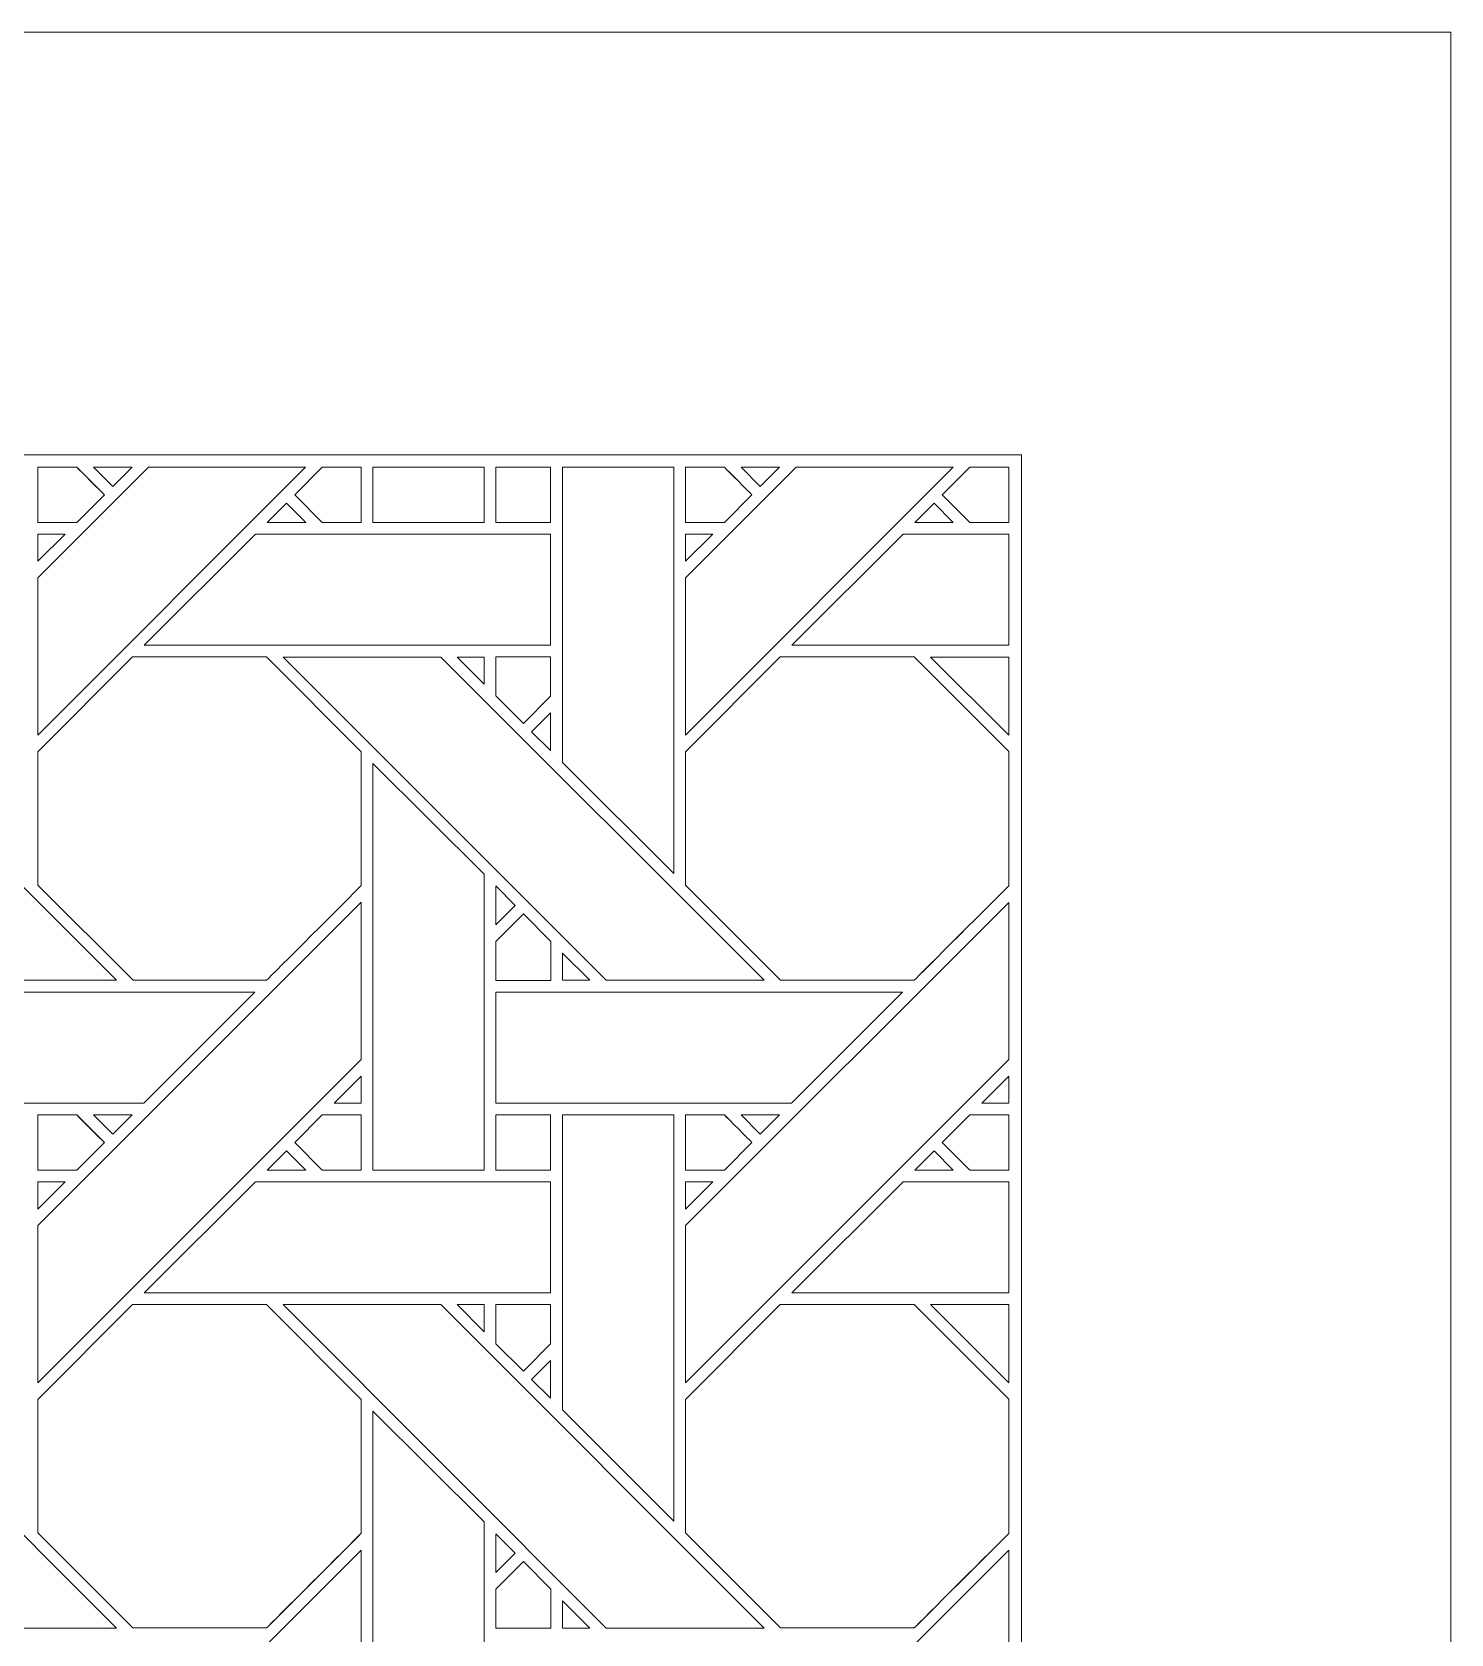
# Model space of a CAD drawing. Header units: inches. Extents: x 4.4 to 20.4, y 5.1 to 13.1.
# Drawn here: x 18.304 to 20.383, y 10.748 to 13.095 of the extents above; entities that cross this region are included whole.
import ezdxf

# ---------------------------------------------------------------- set-up
doc = ezdxf.new("R2010")
doc.units = ezdxf.units.IN
doc.header["$MEASUREMENT"] = 0
doc.layers.add('Design', color=7, linetype='Continuous', lineweight=0)

msp = doc.modelspace()

# ---------------------------------------------------------------- linework, layer by layer
at = {"layer": 'Design'}
for points, knots in [([(4.3829, 13.0948), (4.3829, 13.0948), (4.3829, 5.0948), (4.3829, 5.0948), (4.3829, 5.0948), (20.3829, 5.0948), (20.3829, 5.0948), (20.3829, 5.0948), (20.3829, 13.0948), (20.3829, 13.0948), (20.3829, 13.0948), (4.3829, 13.0948), (4.3829, 13.0948)], [0, 0, 0, 0, 1, 1, 1, 2, 2, 2, 3, 3, 3, 4, 4, 4, 4]), ([(5.0119, 5.7183), (5.0119, 5.7183), (19.7539, 5.7183), (19.7539, 5.7183), (19.7539, 5.7183), (19.7539, 12.4753), (19.7539, 12.4753), (19.7539, 12.4753), (5.0119, 12.4753), (5.0119, 12.4753), (5.0119, 12.4753), (5.0119, 5.7183), (5.0119, 5.7183)], [0, 0, 0, 0, 1, 1, 1, 2, 2, 2, 3, 3, 3, 4, 4, 4, 4]), ([(18.4102, 12.4169), (18.4102, 12.4169), (18.3698, 12.3765), (18.3698, 12.3765), (18.3698, 12.3765), (18.3128, 12.3765), (18.3128, 12.3765), (18.3128, 12.3765), (18.3128, 12.4572), (18.3128, 12.4572), (18.3128, 12.4572), (18.3699, 12.4572), (18.3699, 12.4572), (18.3751, 12.452), (18.4058, 12.4213), (18.4102, 12.4169)], [0, 0, 0, 0, 1, 1, 1, 2, 2, 2, 3, 3, 3, 4, 4, 4, 5, 5, 5, 5]), ([(18.3128, 12.2951), (18.3128, 12.2951), (18.4749, 12.4572), (18.4749, 12.4572), (18.4749, 12.4572), (18.705, 12.4572), (18.705, 12.4572), (18.705, 12.4572), (18.3128, 12.065), (18.3128, 12.065), (18.3128, 12.065), (18.3128, 12.2951), (18.3128, 12.2951)], [0, 0, 0, 0, 1, 1, 1, 2, 2, 2, 3, 3, 3, 4, 4, 4, 4]), ([(18.3128, 12.4572), (18.3128, 12.4572), (18.3699, 12.4572), (18.3699, 12.4572), (18.3753, 12.4518), (18.406, 12.421), (18.4102, 12.4169), (18.4102, 12.4169), (18.3698, 12.3765), (18.3698, 12.3765), (18.3698, 12.3765), (18.3128, 12.3765), (18.3128, 12.3765), (18.3128, 12.3765), (18.3128, 12.4572), (18.3128, 12.4572)], [0, 0, 0, 0, 1, 1, 1, 2, 2, 2, 3, 3, 3, 4, 4, 4, 5, 5, 5, 5]), ([(18.4507, 12.4572), (18.4507, 12.4572), (18.4224, 12.429), (18.4224, 12.429), (18.4224, 12.429), (18.3942, 12.4572), (18.3942, 12.4572), (18.3942, 12.4572), (18.4507, 12.4572), (18.4507, 12.4572)], [0, 0, 0, 0, 1, 1, 1, 2, 2, 2, 3, 3, 3, 3]), ([(18.7865, 12.4572), (18.7865, 12.4572), (18.7865, 12.3764), (18.7865, 12.3764), (18.7865, 12.3764), (18.7294, 12.3764), (18.7294, 12.3764), (18.7294, 12.3764), (18.689, 12.4168), (18.689, 12.4168), (18.689, 12.4168), (18.7294, 12.4572), (18.7294, 12.4572), (18.7294, 12.4572), (18.7865, 12.4572), (18.7865, 12.4572)], [0, 0, 0, 0, 1, 1, 1, 2, 2, 2, 3, 3, 3, 4, 4, 4, 5, 5, 5, 5]), ([(18.7865, 12.4572), (18.7865, 12.4572), (18.7865, 12.3764), (18.7865, 12.3764), (18.7865, 12.3764), (18.7294, 12.3764), (18.7294, 12.3764), (18.7294, 12.3764), (18.689, 12.4168), (18.689, 12.4168), (18.689, 12.4168), (18.7294, 12.4572), (18.7294, 12.4572), (18.7294, 12.4572), (18.7865, 12.4572), (18.7865, 12.4572)], [0, 0, 0, 0, 1, 1, 1, 2, 2, 2, 3, 3, 3, 4, 4, 4, 5, 5, 5, 5]), ([(18.8036, 12.4572), (18.8036, 12.4572), (18.9663, 12.4572), (18.9663, 12.4572), (18.9663, 12.4572), (18.9663, 12.3764), (18.9663, 12.3764), (18.9663, 12.3764), (18.8036, 12.3764), (18.8036, 12.3764), (18.8036, 12.3764), (18.8036, 12.4572), (18.8036, 12.4572)], [0, 0, 0, 0, 1, 1, 1, 2, 2, 2, 3, 3, 3, 4, 4, 4, 4]), ([(19.0639, 12.3764), (19.0639, 12.3764), (18.9837, 12.3764), (18.9837, 12.3764), (18.9837, 12.3764), (18.9837, 12.4572), (18.9837, 12.4572), (18.9837, 12.4572), (19.0639, 12.4572), (19.0639, 12.4572), (19.0639, 12.4572), (19.0639, 12.3764), (19.0639, 12.3764)], [0, 0, 0, 0, 1, 1, 1, 2, 2, 2, 3, 3, 3, 4, 4, 4, 4]), ([(18.9837, 12.4572), (18.9837, 12.4572), (19.0639, 12.4572), (19.0639, 12.4572), (19.0639, 12.4572), (19.0639, 12.3764), (19.0639, 12.3764), (19.0639, 12.3764), (18.9837, 12.3764), (18.9837, 12.3764), (18.9837, 12.3764), (18.9837, 12.4572), (18.9837, 12.4572)], [0, 0, 0, 0, 1, 1, 1, 2, 2, 2, 3, 3, 3, 4, 4, 4, 4]), ([(19.0814, 12.4572), (19.0814, 12.4572), (19.2443, 12.4572), (19.2443, 12.4572), (19.2443, 12.4572), (19.2443, 11.8621), (19.2443, 11.8621), (19.2443, 11.8621), (19.0814, 12.025), (19.0814, 12.025), (19.0814, 12.025), (19.0814, 12.4572), (19.0814, 12.4572)], [0, 0, 0, 0, 1, 1, 1, 2, 2, 2, 3, 3, 3, 4, 4, 4, 4]), ([(19.3589, 12.4169), (19.3589, 12.4169), (19.3185, 12.3765), (19.3185, 12.3765), (19.3185, 12.3765), (19.2615, 12.3765), (19.2615, 12.3765), (19.2615, 12.3765), (19.2615, 12.4572), (19.2615, 12.4572), (19.2615, 12.4572), (19.3186, 12.4572), (19.3186, 12.4572), (19.3239, 12.452), (19.3545, 12.4213), (19.3589, 12.4169)], [0, 0, 0, 0, 1, 1, 1, 2, 2, 2, 3, 3, 3, 4, 4, 4, 5, 5, 5, 5]), ([(19.2615, 12.2951), (19.2615, 12.2951), (19.4236, 12.4572), (19.4236, 12.4572), (19.4236, 12.4572), (19.6537, 12.4572), (19.6537, 12.4572), (19.6537, 12.4572), (19.2615, 12.065), (19.2615, 12.065), (19.2615, 12.065), (19.2615, 12.2951), (19.2615, 12.2951)], [0, 0, 0, 0, 1, 1, 1, 2, 2, 2, 3, 3, 3, 4, 4, 4, 4]), ([(19.2615, 12.4572), (19.2615, 12.4572), (19.3186, 12.4572), (19.3186, 12.4572), (19.3239, 12.4519), (19.3546, 12.4212), (19.3589, 12.4169), (19.3589, 12.4169), (19.3185, 12.3765), (19.3185, 12.3765), (19.3185, 12.3765), (19.2615, 12.3765), (19.2615, 12.3765), (19.2615, 12.3765), (19.2615, 12.4572), (19.2615, 12.4572)], [0, 0, 0, 0, 1, 1, 1, 2, 2, 2, 3, 3, 3, 4, 4, 4, 5, 5, 5, 5]), ([(19.3994, 12.4572), (19.3994, 12.4572), (19.3711, 12.429), (19.3711, 12.429), (19.3711, 12.429), (19.3429, 12.4572), (19.3429, 12.4572), (19.3429, 12.4572), (19.3994, 12.4572), (19.3994, 12.4572)], [0, 0, 0, 0, 1, 1, 1, 2, 2, 2, 3, 3, 3, 3]), ([(19.7351, 12.4572), (19.7351, 12.4572), (19.7351, 12.3764), (19.7351, 12.3764), (19.7351, 12.3764), (19.6781, 12.3764), (19.6781, 12.3764), (19.6781, 12.3764), (19.6377, 12.4168), (19.6377, 12.4168), (19.6377, 12.4168), (19.6781, 12.4572), (19.6781, 12.4572), (19.6781, 12.4572), (19.7351, 12.4572), (19.7351, 12.4572)], [0, 0, 0, 0, 1, 1, 1, 2, 2, 2, 3, 3, 3, 4, 4, 4, 5, 5, 5, 5]), ([(19.7351, 12.4572), (19.7351, 12.4572), (19.7351, 12.3764), (19.7351, 12.3764), (19.7351, 12.3764), (19.6781, 12.3764), (19.6781, 12.3764), (19.6781, 12.3764), (19.6377, 12.4168), (19.6377, 12.4168), (19.6377, 12.4168), (19.6781, 12.4572), (19.6781, 12.4572), (19.6781, 12.4572), (19.7351, 12.4572), (19.7351, 12.4572)], [0, 0, 0, 0, 1, 1, 1, 2, 2, 2, 3, 3, 3, 4, 4, 4, 5, 5, 5, 5]), ([(18.6486, 12.3764), (18.6486, 12.3764), (18.6768, 12.4047), (18.6768, 12.4047), (18.6768, 12.4047), (18.7051, 12.3764), (18.7051, 12.3764), (18.7051, 12.3764), (18.6486, 12.3764), (18.6486, 12.3764)], [0, 0, 0, 0, 1, 1, 1, 2, 2, 2, 3, 3, 3, 3]), ([(19.5973, 12.3764), (19.5973, 12.3764), (19.6256, 12.4047), (19.6256, 12.4047), (19.6256, 12.4047), (19.6538, 12.3764), (19.6538, 12.3764), (19.6538, 12.3764), (19.5973, 12.3764), (19.5973, 12.3764)], [0, 0, 0, 0, 1, 1, 1, 2, 2, 2, 3, 3, 3, 3]), ([(18.3128, 12.3593), (18.3128, 12.3593), (18.3526, 12.3593), (18.3526, 12.3593), (18.3526, 12.3593), (18.3128, 12.3195), (18.3128, 12.3195), (18.3128, 12.3195), (18.3128, 12.3593), (18.3128, 12.3593)], [0, 0, 0, 0, 1, 1, 1, 2, 2, 2, 3, 3, 3, 3]), ([(19.0639, 12.3593), (19.0639, 12.3593), (19.0639, 12.1965), (19.0639, 12.1965), (19.0639, 12.1965), (18.4686, 12.1965), (18.4686, 12.1965), (18.4686, 12.1965), (18.6314, 12.3593), (18.6314, 12.3593), (18.6314, 12.3593), (19.0639, 12.3593), (19.0639, 12.3593)], [0, 0, 0, 0, 1, 1, 1, 2, 2, 2, 3, 3, 3, 4, 4, 4, 4]), ([(19.2615, 12.3593), (19.2615, 12.3593), (19.3013, 12.3593), (19.3013, 12.3593), (19.3013, 12.3593), (19.2615, 12.3195), (19.2615, 12.3195), (19.2615, 12.3195), (19.2615, 12.3593), (19.2615, 12.3593)], [0, 0, 0, 0, 1, 1, 1, 2, 2, 2, 3, 3, 3, 3]), ([(19.7351, 12.1965), (19.7351, 12.1965), (19.4173, 12.1965), (19.4173, 12.1965), (19.4173, 12.1965), (19.5802, 12.3593), (19.5802, 12.3593), (19.5802, 12.3593), (19.7351, 12.3593), (19.7351, 12.3593), (19.7351, 12.3593), (19.7351, 12.1965), (19.7351, 12.1965)], [0, 0, 0, 0, 1, 1, 1, 2, 2, 2, 3, 3, 3, 4, 4, 4, 4]), ([(18.4278, 11.7057), (18.4278, 11.7057), (18.1968, 11.7057), (18.1968, 11.7057), (18.1968, 11.7057), (17.7232, 12.1793), (17.7232, 12.1793), (17.7232, 12.1793), (17.9541, 12.1793), (17.9541, 12.1793), (17.9541, 12.1793), (18.4278, 11.7057), (18.4278, 11.7057)], [0, 0, 0, 0, 1, 1, 1, 2, 2, 2, 3, 3, 3, 4, 4, 4, 4]), ([(18.6478, 11.7057), (18.6478, 11.7057), (18.4521, 11.7057), (18.4521, 11.7057), (18.4521, 11.7057), (18.3128, 11.845), (18.3128, 11.845), (18.3128, 11.845), (18.3128, 12.0406), (18.3128, 12.0406), (18.3128, 12.0406), (18.4515, 12.1794), (18.4515, 12.1794), (18.4515, 12.1794), (18.6477, 12.1794), (18.6477, 12.1794), (18.6477, 12.1794), (18.7865, 12.0406), (18.7865, 12.0406), (18.7865, 12.0406), (18.7865, 11.8444), (18.7865, 11.8444), (18.7687, 11.8265), (18.6567, 11.7147), (18.6478, 11.7057)], [0, 0, 0, 0, 1, 1, 1, 2, 2, 2, 3, 3, 3, 4, 4, 4, 5, 5, 5, 6, 6, 6, 7, 7, 7, 8, 8, 8, 8]), ([(18.6477, 12.1794), (18.6477, 12.1794), (18.7865, 12.0406), (18.7865, 12.0406), (18.7865, 12.0406), (18.7865, 11.8444), (18.7865, 11.8444), (18.7687, 11.8265), (18.6567, 11.7147), (18.6478, 11.7057), (18.6478, 11.7057), (18.4521, 11.7057), (18.4521, 11.7057), (18.4521, 11.7057), (18.3128, 11.845), (18.3128, 11.845), (18.3128, 11.845), (18.3128, 12.0406), (18.3128, 12.0406), (18.3128, 12.0406), (18.4515, 12.1794), (18.4515, 12.1794), (18.4515, 12.1794), (18.6477, 12.1794), (18.6477, 12.1794)], [0, 0, 0, 0, 1, 1, 1, 2, 2, 2, 3, 3, 3, 4, 4, 4, 5, 5, 5, 6, 6, 6, 7, 7, 7, 8, 8, 8, 8]), ([(19.1455, 11.7057), (19.1455, 11.7057), (18.6719, 12.1793), (18.6719, 12.1793), (18.6719, 12.1793), (18.9029, 12.1793), (18.9029, 12.1793), (18.9029, 12.1793), (19.3765, 11.7057), (19.3765, 11.7057), (19.3765, 11.7057), (19.1455, 11.7057), (19.1455, 11.7057)], [0, 0, 0, 0, 1, 1, 1, 2, 2, 2, 3, 3, 3, 4, 4, 4, 4]), ([(18.927, 12.1793), (18.927, 12.1793), (18.9664, 12.1793), (18.9664, 12.1793), (18.9664, 12.1793), (18.9664, 12.1395), (18.9664, 12.1395), (18.9664, 12.1395), (18.927, 12.1793), (18.927, 12.1793)], [0, 0, 0, 0, 1, 1, 1, 2, 2, 2, 3, 3, 3, 3]), ([(18.9837, 12.1222), (18.9837, 12.1222), (18.9837, 12.1794), (18.9837, 12.1794), (18.9837, 12.1794), (19.0639, 12.1794), (19.0639, 12.1794), (19.0639, 12.1794), (19.0639, 12.1218), (19.0639, 12.1218), (19.0639, 12.1218), (19.024, 12.0818), (19.024, 12.0818), (19.024, 12.0818), (18.9837, 12.1222), (18.9837, 12.1222)], [0, 0, 0, 0, 1, 1, 1, 2, 2, 2, 3, 3, 3, 4, 4, 4, 5, 5, 5, 5]), ([(19.0639, 12.1218), (19.0639, 12.1218), (19.024, 12.0818), (19.024, 12.0818), (19.024, 12.0818), (18.9837, 12.1222), (18.9837, 12.1222), (18.9837, 12.1222), (18.9837, 12.1794), (18.9837, 12.1794), (18.9837, 12.1794), (19.0639, 12.1794), (19.0639, 12.1794), (19.0639, 12.1794), (19.0639, 12.1218), (19.0639, 12.1218)], [0, 0, 0, 0, 1, 1, 1, 2, 2, 2, 3, 3, 3, 4, 4, 4, 5, 5, 5, 5]), ([(19.7351, 11.8443), (19.7172, 11.8262), (19.6055, 11.7147), (19.5965, 11.7057), (19.5965, 11.7057), (19.4008, 11.7057), (19.4008, 11.7057), (19.4008, 11.7057), (19.2615, 11.845), (19.2615, 11.845), (19.2615, 11.845), (19.2615, 12.0406), (19.2615, 12.0406), (19.2615, 12.0406), (19.4002, 12.1794), (19.4002, 12.1794), (19.4002, 12.1794), (19.5965, 12.1794), (19.5965, 12.1794), (19.5965, 12.1794), (19.7351, 12.0407), (19.7351, 12.0407), (19.7351, 12.0407), (19.7351, 11.8443), (19.7351, 11.8443)], [0, 0, 0, 0, 1, 1, 1, 2, 2, 2, 3, 3, 3, 4, 4, 4, 5, 5, 5, 6, 6, 6, 7, 7, 7, 8, 8, 8, 8]), ([(19.7351, 11.8443), (19.7173, 11.8263), (19.6055, 11.7148), (19.5965, 11.7057), (19.5965, 11.7057), (19.4008, 11.7057), (19.4008, 11.7057), (19.4008, 11.7057), (19.2615, 11.845), (19.2615, 11.845), (19.2615, 11.845), (19.2615, 12.0406), (19.2615, 12.0406), (19.2615, 12.0406), (19.4002, 12.1794), (19.4002, 12.1794), (19.4002, 12.1794), (19.5965, 12.1794), (19.5965, 12.1794), (19.5965, 12.1794), (19.7351, 12.0407), (19.7351, 12.0407), (19.7351, 12.0407), (19.7351, 11.8443), (19.7351, 11.8443)], [0, 0, 0, 0, 1, 1, 1, 2, 2, 2, 3, 3, 3, 4, 4, 4, 5, 5, 5, 6, 6, 6, 7, 7, 7, 8, 8, 8, 8]), ([(19.7351, 12.0648), (19.7351, 12.0648), (19.6206, 12.1793), (19.6206, 12.1793), (19.6206, 12.1793), (19.7351, 12.1793), (19.7351, 12.1793), (19.7351, 12.1793), (19.7351, 12.0648), (19.7351, 12.0648)], [0, 0, 0, 0, 1, 1, 1, 2, 2, 2, 3, 3, 3, 3]), ([(19.0361, 12.0697), (19.0361, 12.0697), (19.0639, 12.0975), (19.0639, 12.0975), (19.0639, 12.0975), (19.0639, 12.0423), (19.0639, 12.0423), (19.0639, 12.0423), (19.0361, 12.0697), (19.0361, 12.0697)], [0, 0, 0, 0, 1, 1, 1, 2, 2, 2, 3, 3, 3, 3]), ([(18.8036, 11.4277), (18.8036, 11.4277), (18.8036, 12.0235), (18.8036, 12.0235), (18.8036, 12.0235), (18.9663, 11.8614), (18.9663, 11.8614), (18.9663, 11.8614), (18.9663, 11.4277), (18.9663, 11.4277), (18.9663, 11.4277), (18.8036, 11.4277), (18.8036, 11.4277)], [0, 0, 0, 0, 1, 1, 1, 2, 2, 2, 3, 3, 3, 4, 4, 4, 4]), ([(18.9836, 11.7871), (18.9836, 11.7871), (18.9836, 11.8439), (18.9836, 11.8439), (18.9836, 11.8439), (19.0118, 11.8153), (19.0118, 11.8153), (19.0118, 11.8153), (18.9836, 11.7871), (18.9836, 11.7871)], [0, 0, 0, 0, 1, 1, 1, 2, 2, 2, 3, 3, 3, 3]), ([(18.7864, 11.5899), (18.7864, 11.5899), (18.3128, 11.1163), (18.3128, 11.1163), (18.3128, 11.1163), (18.3128, 11.3464), (18.3128, 11.3464), (18.3128, 11.3464), (18.7864, 11.82), (18.7864, 11.82), (18.7864, 11.82), (18.7864, 11.5899), (18.7864, 11.5899)], [0, 0, 0, 0, 1, 1, 1, 2, 2, 2, 3, 3, 3, 4, 4, 4, 4]), ([(18.9837, 11.7055), (18.9837, 11.7055), (18.9837, 11.7628), (18.9837, 11.7628), (18.9837, 11.7628), (19.024, 11.8031), (19.024, 11.8031), (19.024, 11.8031), (19.0643, 11.7628), (19.0643, 11.7628), (19.0643, 11.7628), (19.0643, 11.7055), (19.0643, 11.7055), (19.0643, 11.7055), (18.9837, 11.7055), (18.9837, 11.7055)], [0, 0, 0, 0, 1, 1, 1, 2, 2, 2, 3, 3, 3, 4, 4, 4, 5, 5, 5, 5]), ([(19.024, 11.8031), (19.024, 11.8031), (19.0643, 11.7628), (19.0643, 11.7628), (19.0643, 11.7628), (19.0643, 11.7055), (19.0643, 11.7055), (19.0643, 11.7055), (18.9837, 11.7055), (18.9837, 11.7055), (18.9837, 11.7055), (18.9837, 11.7628), (18.9837, 11.7628), (18.9837, 11.7628), (19.024, 11.8031), (19.024, 11.8031)], [0, 0, 0, 0, 1, 1, 1, 2, 2, 2, 3, 3, 3, 4, 4, 4, 5, 5, 5, 5]), ([(19.7351, 11.5899), (19.7351, 11.5899), (19.2615, 11.1163), (19.2615, 11.1163), (19.2615, 11.1163), (19.2615, 11.3464), (19.2615, 11.3464), (19.2615, 11.3464), (19.7351, 11.8199), (19.7351, 11.8199), (19.7351, 11.8199), (19.7351, 11.5899), (19.7351, 11.5899)], [0, 0, 0, 0, 1, 1, 1, 2, 2, 2, 3, 3, 3, 4, 4, 4, 4]), ([(19.0815, 11.7057), (19.0815, 11.7057), (19.0815, 11.7455), (19.0815, 11.7455), (19.0815, 11.7455), (19.1213, 11.7057), (19.1213, 11.7057), (19.1213, 11.7057), (19.0815, 11.7057), (19.0815, 11.7057)], [0, 0, 0, 0, 1, 1, 1, 2, 2, 2, 3, 3, 3, 3]), ([(18.6306, 11.6884), (18.6306, 11.6884), (18.4679, 11.5257), (18.4679, 11.5257), (18.4679, 11.5257), (18.0349, 11.5257), (18.0349, 11.5257), (18.0349, 11.5257), (18.0349, 11.6884), (18.0349, 11.6884), (18.0349, 11.6884), (18.6306, 11.6884), (18.6306, 11.6884)], [0, 0, 0, 0, 1, 1, 1, 2, 2, 2, 3, 3, 3, 4, 4, 4, 4]), ([(18.9836, 11.5257), (18.9836, 11.5257), (18.9836, 11.6884), (18.9836, 11.6884), (18.9836, 11.6884), (19.5793, 11.6884), (19.5793, 11.6884), (19.5793, 11.6884), (19.4166, 11.5257), (19.4166, 11.5257), (19.4166, 11.5257), (18.9836, 11.5257), (18.9836, 11.5257)], [0, 0, 0, 0, 1, 1, 1, 2, 2, 2, 3, 3, 3, 4, 4, 4, 4]), ([(18.7864, 11.5258), (18.7864, 11.5258), (18.7467, 11.5258), (18.7467, 11.5258), (18.7467, 11.5258), (18.7864, 11.5655), (18.7864, 11.5655), (18.7864, 11.5655), (18.7864, 11.5258), (18.7864, 11.5258)], [0, 0, 0, 0, 1, 1, 1, 2, 2, 2, 3, 3, 3, 3]), ([(19.7351, 11.5258), (19.7351, 11.5258), (19.6954, 11.5258), (19.6954, 11.5258), (19.6954, 11.5258), (19.7351, 11.5655), (19.7351, 11.5655), (19.7351, 11.5655), (19.7351, 11.5258), (19.7351, 11.5258)], [0, 0, 0, 0, 1, 1, 1, 2, 2, 2, 3, 3, 3, 3]), ([(18.3128, 11.4277), (18.3128, 11.4277), (18.3128, 11.5085), (18.3128, 11.5085), (18.3128, 11.5085), (18.3699, 11.5085), (18.3699, 11.5085), (18.375, 11.5034), (18.4058, 11.4726), (18.4102, 11.4681), (18.4102, 11.4681), (18.3698, 11.4277), (18.3698, 11.4277), (18.3698, 11.4277), (18.3128, 11.4277), (18.3128, 11.4277)], [0, 0, 0, 0, 1, 1, 1, 2, 2, 2, 3, 3, 3, 4, 4, 4, 5, 5, 5, 5]), ([(18.4102, 11.4681), (18.4102, 11.4681), (18.3698, 11.4277), (18.3698, 11.4277), (18.3698, 11.4277), (18.3128, 11.4277), (18.3128, 11.4277), (18.3128, 11.4277), (18.3128, 11.5085), (18.3128, 11.5085), (18.3128, 11.5085), (18.3699, 11.5085), (18.3699, 11.5085), (18.3752, 11.5032), (18.406, 11.4723), (18.4102, 11.4681)], [0, 0, 0, 0, 1, 1, 1, 2, 2, 2, 3, 3, 3, 4, 4, 4, 5, 5, 5, 5]), ([(18.3942, 11.5085), (18.3942, 11.5085), (18.4507, 11.5085), (18.4507, 11.5085), (18.4507, 11.5085), (18.4224, 11.4803), (18.4224, 11.4803), (18.4224, 11.4803), (18.3942, 11.5085), (18.3942, 11.5085)], [0, 0, 0, 0, 1, 1, 1, 2, 2, 2, 3, 3, 3, 3]), ([(18.7294, 11.4277), (18.7294, 11.4277), (18.689, 11.4681), (18.689, 11.4681), (18.689, 11.4681), (18.7294, 11.5085), (18.7294, 11.5085), (18.7294, 11.5085), (18.7865, 11.5085), (18.7865, 11.5085), (18.7865, 11.5085), (18.7865, 11.4277), (18.7865, 11.4277), (18.7865, 11.4277), (18.7294, 11.4277), (18.7294, 11.4277)], [0, 0, 0, 0, 1, 1, 1, 2, 2, 2, 3, 3, 3, 4, 4, 4, 5, 5, 5, 5]), ([(18.7865, 11.4277), (18.7865, 11.4277), (18.7294, 11.4277), (18.7294, 11.4277), (18.7294, 11.4277), (18.689, 11.4681), (18.689, 11.4681), (18.689, 11.4681), (18.7294, 11.5085), (18.7294, 11.5085), (18.7294, 11.5085), (18.7865, 11.5085), (18.7865, 11.5085), (18.7865, 11.5085), (18.7865, 11.4277), (18.7865, 11.4277)], [0, 0, 0, 0, 1, 1, 1, 2, 2, 2, 3, 3, 3, 4, 4, 4, 5, 5, 5, 5]), ([(18.9837, 11.4277), (18.9837, 11.4277), (18.9837, 11.5085), (18.9837, 11.5085), (18.9837, 11.5085), (19.0639, 11.5085), (19.0639, 11.5085), (19.0639, 11.5085), (19.0639, 11.4277), (19.0639, 11.4277), (19.0639, 11.4277), (18.9837, 11.4277), (18.9837, 11.4277)], [0, 0, 0, 0, 1, 1, 1, 2, 2, 2, 3, 3, 3, 4, 4, 4, 4]), ([(18.9837, 11.4277), (18.9837, 11.4277), (18.9837, 11.5085), (18.9837, 11.5085), (18.9837, 11.5085), (19.0639, 11.5085), (19.0639, 11.5085), (19.0639, 11.5085), (19.0639, 11.4277), (19.0639, 11.4277), (19.0639, 11.4277), (18.9837, 11.4277), (18.9837, 11.4277)], [0, 0, 0, 0, 1, 1, 1, 2, 2, 2, 3, 3, 3, 4, 4, 4, 4]), ([(19.2443, 10.9133), (19.2443, 10.9133), (19.0814, 11.0763), (19.0814, 11.0763), (19.0814, 11.0763), (19.0814, 11.5085), (19.0814, 11.5085), (19.0814, 11.5085), (19.2443, 11.5085), (19.2443, 11.5085), (19.2443, 11.5085), (19.2443, 10.9133), (19.2443, 10.9133)], [0, 0, 0, 0, 1, 1, 1, 2, 2, 2, 3, 3, 3, 4, 4, 4, 4]), ([(19.2615, 11.4277), (19.2615, 11.4277), (19.2615, 11.5085), (19.2615, 11.5085), (19.2615, 11.5085), (19.3186, 11.5085), (19.3186, 11.5085), (19.3237, 11.5034), (19.3545, 11.4726), (19.3589, 11.4681), (19.3589, 11.4681), (19.3185, 11.4277), (19.3185, 11.4277), (19.3185, 11.4277), (19.2615, 11.4277), (19.2615, 11.4277)], [0, 0, 0, 0, 1, 1, 1, 2, 2, 2, 3, 3, 3, 4, 4, 4, 5, 5, 5, 5]), ([(19.2615, 11.4277), (19.2615, 11.4277), (19.2615, 11.5085), (19.2615, 11.5085), (19.2615, 11.5085), (19.3186, 11.5085), (19.3186, 11.5085), (19.3238, 11.5033), (19.3546, 11.4725), (19.3589, 11.4681), (19.3589, 11.4681), (19.3185, 11.4277), (19.3185, 11.4277), (19.3185, 11.4277), (19.2615, 11.4277), (19.2615, 11.4277)], [0, 0, 0, 0, 1, 1, 1, 2, 2, 2, 3, 3, 3, 4, 4, 4, 5, 5, 5, 5]), ([(19.3429, 11.5085), (19.3429, 11.5085), (19.3994, 11.5085), (19.3994, 11.5085), (19.3994, 11.5085), (19.3711, 11.4803), (19.3711, 11.4803), (19.3711, 11.4803), (19.3429, 11.5085), (19.3429, 11.5085)], [0, 0, 0, 0, 1, 1, 1, 2, 2, 2, 3, 3, 3, 3]), ([(19.6781, 11.4277), (19.6781, 11.4277), (19.6377, 11.4681), (19.6377, 11.4681), (19.6377, 11.4681), (19.6782, 11.5085), (19.6782, 11.5085), (19.6782, 11.5085), (19.7351, 11.5085), (19.7351, 11.5085), (19.7351, 11.5085), (19.7351, 11.4277), (19.7351, 11.4277), (19.7351, 11.4277), (19.6781, 11.4277), (19.6781, 11.4277)], [0, 0, 0, 0, 1, 1, 1, 2, 2, 2, 3, 3, 3, 4, 4, 4, 5, 5, 5, 5]), ([(19.7351, 11.4277), (19.7351, 11.4277), (19.6781, 11.4277), (19.6781, 11.4277), (19.6781, 11.4277), (19.6377, 11.4681), (19.6377, 11.4681), (19.6377, 11.4681), (19.6782, 11.5085), (19.6782, 11.5085), (19.6782, 11.5085), (19.7351, 11.5085), (19.7351, 11.5085), (19.7351, 11.5085), (19.7351, 11.4277), (19.7351, 11.4277)], [0, 0, 0, 0, 1, 1, 1, 2, 2, 2, 3, 3, 3, 4, 4, 4, 5, 5, 5, 5]), ([(18.6486, 11.4277), (18.6486, 11.4277), (18.6768, 11.4559), (18.6768, 11.4559), (18.6768, 11.4559), (18.7051, 11.4277), (18.7051, 11.4277), (18.7051, 11.4277), (18.6486, 11.4277), (18.6486, 11.4277)], [0, 0, 0, 0, 1, 1, 1, 2, 2, 2, 3, 3, 3, 3]), ([(19.5973, 11.4277), (19.5973, 11.4277), (19.6256, 11.4559), (19.6256, 11.4559), (19.6256, 11.4559), (19.6538, 11.4277), (19.6538, 11.4277), (19.6538, 11.4277), (19.5973, 11.4277), (19.5973, 11.4277)], [0, 0, 0, 0, 1, 1, 1, 2, 2, 2, 3, 3, 3, 3]), ([(18.3526, 11.4106), (18.3526, 11.4106), (18.3128, 11.3707), (18.3128, 11.3707), (18.3128, 11.3707), (18.3128, 11.4106), (18.3128, 11.4106), (18.3128, 11.4106), (18.3526, 11.4106), (18.3526, 11.4106)], [0, 0, 0, 0, 1, 1, 1, 2, 2, 2, 3, 3, 3, 3]), ([(19.0639, 11.4105), (19.0639, 11.4105), (19.0639, 11.2477), (19.0639, 11.2477), (19.0639, 11.2477), (18.4686, 11.2477), (18.4686, 11.2477), (18.4686, 11.2477), (18.6314, 11.4105), (18.6314, 11.4105), (18.6314, 11.4105), (19.0639, 11.4105), (19.0639, 11.4105)], [0, 0, 0, 0, 1, 1, 1, 2, 2, 2, 3, 3, 3, 4, 4, 4, 4]), ([(19.3013, 11.4106), (19.3013, 11.4106), (19.2615, 11.3707), (19.2615, 11.3707), (19.2615, 11.3707), (19.2615, 11.4106), (19.2615, 11.4106), (19.2615, 11.4106), (19.3013, 11.4106), (19.3013, 11.4106)], [0, 0, 0, 0, 1, 1, 1, 2, 2, 2, 3, 3, 3, 3]), ([(19.7351, 11.2477), (19.7351, 11.2477), (19.4173, 11.2477), (19.4173, 11.2477), (19.4173, 11.2477), (19.5802, 11.4105), (19.5802, 11.4105), (19.5802, 11.4105), (19.7351, 11.4105), (19.7351, 11.4105), (19.7351, 11.4105), (19.7351, 11.2477), (19.7351, 11.2477)], [0, 0, 0, 0, 1, 1, 1, 2, 2, 2, 3, 3, 3, 4, 4, 4, 4]), ([(18.4278, 10.7569), (18.4278, 10.7569), (18.1968, 10.7569), (18.1968, 10.7569), (18.1968, 10.7569), (17.7232, 11.2306), (17.7232, 11.2306), (17.7232, 11.2306), (17.9541, 11.2306), (17.9541, 11.2306), (17.9541, 11.2306), (18.4278, 10.7569), (18.4278, 10.7569)], [0, 0, 0, 0, 1, 1, 1, 2, 2, 2, 3, 3, 3, 4, 4, 4, 4]), ([(18.6478, 10.757), (18.6478, 10.757), (18.452, 10.757), (18.452, 10.757), (18.452, 10.757), (18.3128, 10.8962), (18.3128, 10.8962), (18.3128, 10.8962), (18.3128, 11.0919), (18.3128, 11.0919), (18.3128, 11.0919), (18.4515, 11.2306), (18.4515, 11.2306), (18.4515, 11.2306), (18.6477, 11.2306), (18.6477, 11.2306), (18.6477, 11.2306), (18.7865, 11.0919), (18.7865, 11.0919), (18.7865, 11.0919), (18.7865, 10.8957), (18.7865, 10.8957), (18.7687, 10.8777), (18.6567, 10.766), (18.6478, 10.757)], [0, 0, 0, 0, 1, 1, 1, 2, 2, 2, 3, 3, 3, 4, 4, 4, 5, 5, 5, 6, 6, 6, 7, 7, 7, 8, 8, 8, 8]), ([(18.7865, 10.8957), (18.7682, 10.8772), (18.6564, 10.7656), (18.6478, 10.757), (18.6478, 10.757), (18.452, 10.757), (18.452, 10.757), (18.452, 10.757), (18.3128, 10.8962), (18.3128, 10.8962), (18.3128, 10.8962), (18.3128, 11.0919), (18.3128, 11.0919), (18.3128, 11.0919), (18.4515, 11.2306), (18.4515, 11.2306), (18.4515, 11.2306), (18.6477, 11.2306), (18.6477, 11.2306), (18.6477, 11.2306), (18.7865, 11.0919), (18.7865, 11.0919), (18.7865, 11.0919), (18.7865, 10.8957), (18.7865, 10.8957)], [0, 0, 0, 0, 1, 1, 1, 2, 2, 2, 3, 3, 3, 4, 4, 4, 5, 5, 5, 6, 6, 6, 7, 7, 7, 8, 8, 8, 8]), ([(19.1455, 10.7569), (19.1455, 10.7569), (18.6719, 11.2306), (18.6719, 11.2306), (18.6719, 11.2306), (18.9029, 11.2306), (18.9029, 11.2306), (18.9029, 11.2306), (19.3765, 10.7569), (19.3765, 10.7569), (19.3765, 10.7569), (19.1455, 10.7569), (19.1455, 10.7569)], [0, 0, 0, 0, 1, 1, 1, 2, 2, 2, 3, 3, 3, 4, 4, 4, 4]), ([(18.9664, 11.2306), (18.9664, 11.2306), (18.9664, 11.1908), (18.9664, 11.1908), (18.9664, 11.1908), (18.927, 11.2306), (18.927, 11.2306), (18.927, 11.2306), (18.9664, 11.2306), (18.9664, 11.2306)], [0, 0, 0, 0, 1, 1, 1, 2, 2, 2, 3, 3, 3, 3]), ([(18.9837, 11.1734), (18.9837, 11.1734), (18.9837, 11.2306), (18.9837, 11.2306), (18.9837, 11.2306), (19.0639, 11.2306), (19.0639, 11.2306), (19.0639, 11.2306), (19.0639, 11.173), (19.0639, 11.173), (19.0639, 11.173), (19.024, 11.1331), (19.024, 11.1331), (19.024, 11.1331), (18.9837, 11.1734), (18.9837, 11.1734)], [0, 0, 0, 0, 1, 1, 1, 2, 2, 2, 3, 3, 3, 4, 4, 4, 5, 5, 5, 5]), ([(19.024, 11.1331), (19.024, 11.1331), (18.9837, 11.1734), (18.9837, 11.1734), (18.9837, 11.1734), (18.9837, 11.2306), (18.9837, 11.2306), (18.9837, 11.2306), (19.0639, 11.2306), (19.0639, 11.2306), (19.0639, 11.2306), (19.0639, 11.173), (19.0639, 11.173), (19.0639, 11.173), (19.024, 11.1331), (19.024, 11.1331)], [0, 0, 0, 0, 1, 1, 1, 2, 2, 2, 3, 3, 3, 4, 4, 4, 5, 5, 5, 5]), ([(19.7351, 10.8956), (19.7172, 10.8775), (19.6055, 10.766), (19.5965, 10.757), (19.5965, 10.757), (19.4008, 10.757), (19.4008, 10.757), (19.4008, 10.757), (19.2615, 10.8962), (19.2615, 10.8962), (19.2615, 10.8962), (19.2615, 11.0919), (19.2615, 11.0919), (19.2615, 11.0919), (19.4002, 11.2306), (19.4002, 11.2306), (19.4002, 11.2306), (19.5965, 11.2306), (19.5965, 11.2306), (19.5965, 11.2306), (19.7351, 11.092), (19.7351, 11.092), (19.7351, 11.092), (19.7351, 10.8956), (19.7351, 10.8956)], [0, 0, 0, 0, 1, 1, 1, 2, 2, 2, 3, 3, 3, 4, 4, 4, 5, 5, 5, 6, 6, 6, 7, 7, 7, 8, 8, 8, 8]), ([(19.7351, 10.8956), (19.7171, 10.8774), (19.6054, 10.7659), (19.5965, 10.757), (19.5965, 10.757), (19.4008, 10.757), (19.4008, 10.757), (19.4008, 10.757), (19.2615, 10.8962), (19.2615, 10.8962), (19.2615, 10.8962), (19.2615, 11.0919), (19.2615, 11.0919), (19.2615, 11.0919), (19.4002, 11.2306), (19.4002, 11.2306), (19.4002, 11.2306), (19.5965, 11.2306), (19.5965, 11.2306), (19.5965, 11.2306), (19.7351, 11.092), (19.7351, 11.092), (19.7351, 11.092), (19.7351, 10.8956), (19.7351, 10.8956)], [0, 0, 0, 0, 1, 1, 1, 2, 2, 2, 3, 3, 3, 4, 4, 4, 5, 5, 5, 6, 6, 6, 7, 7, 7, 8, 8, 8, 8]), ([(19.7351, 11.1161), (19.7351, 11.1161), (19.6206, 11.2306), (19.6206, 11.2306), (19.6206, 11.2306), (19.7351, 11.2306), (19.7351, 11.2306), (19.7351, 11.2306), (19.7351, 11.1161), (19.7351, 11.1161)], [0, 0, 0, 0, 1, 1, 1, 2, 2, 2, 3, 3, 3, 3]), ([(19.0639, 11.1488), (19.0639, 11.1488), (19.0639, 11.0936), (19.0639, 11.0936), (19.0639, 11.0936), (19.0361, 11.121), (19.0361, 11.121), (19.0361, 11.121), (19.0639, 11.1488), (19.0639, 11.1488)], [0, 0, 0, 0, 1, 1, 1, 2, 2, 2, 3, 3, 3, 3]), ([(18.8036, 10.4789), (18.8036, 10.4789), (18.8036, 11.0748), (18.8036, 11.0748), (18.8036, 11.0748), (18.9663, 10.9126), (18.9663, 10.9126), (18.9663, 10.9126), (18.9663, 10.4789), (18.9663, 10.4789), (18.9663, 10.4789), (18.8036, 10.4789), (18.8036, 10.4789)], [0, 0, 0, 0, 1, 1, 1, 2, 2, 2, 3, 3, 3, 4, 4, 4, 4]), ([(18.9836, 10.8384), (18.9836, 10.8384), (18.9836, 10.8951), (18.9836, 10.8951), (18.9836, 10.8951), (19.0118, 10.8666), (19.0118, 10.8666), (19.0118, 10.8666), (18.9836, 10.8384), (18.9836, 10.8384)], [0, 0, 0, 0, 1, 1, 1, 2, 2, 2, 3, 3, 3, 3]), ([(18.7864, 10.6412), (18.7864, 10.6412), (18.3128, 10.1675), (18.3128, 10.1675), (18.3128, 10.1675), (18.3128, 10.3976), (18.3128, 10.3976), (18.3128, 10.3976), (18.7864, 10.8712), (18.7864, 10.8712), (18.7864, 10.8712), (18.7864, 10.6412), (18.7864, 10.6412)], [0, 0, 0, 0, 1, 1, 1, 2, 2, 2, 3, 3, 3, 4, 4, 4, 4]), ([(19.7351, 10.6411), (19.7351, 10.6411), (19.2615, 10.1675), (19.2615, 10.1675), (19.2615, 10.1675), (19.2615, 10.3976), (19.2615, 10.3976), (19.2615, 10.3976), (19.7351, 10.8712), (19.7351, 10.8712), (19.7351, 10.8712), (19.7351, 10.6411), (19.7351, 10.6411)], [0, 0, 0, 0, 1, 1, 1, 2, 2, 2, 3, 3, 3, 4, 4, 4, 4]), ([(18.9837, 10.7567), (18.9837, 10.7567), (18.9837, 10.814), (18.9837, 10.814), (18.9837, 10.814), (19.024, 10.8544), (19.024, 10.8544), (19.024, 10.8544), (19.0643, 10.814), (19.0643, 10.814), (19.0643, 10.814), (19.0643, 10.7567), (19.0643, 10.7567), (19.0643, 10.7567), (18.9837, 10.7567), (18.9837, 10.7567)], [0, 0, 0, 0, 1, 1, 1, 2, 2, 2, 3, 3, 3, 4, 4, 4, 5, 5, 5, 5]), ([(19.024, 10.8544), (19.024, 10.8544), (19.0643, 10.814), (19.0643, 10.814), (19.0643, 10.814), (19.0643, 10.7567), (19.0643, 10.7567), (19.0643, 10.7567), (18.9837, 10.7567), (18.9837, 10.7567), (18.9837, 10.7567), (18.9837, 10.814), (18.9837, 10.814), (18.9837, 10.814), (19.024, 10.8544), (19.024, 10.8544)], [0, 0, 0, 0, 1, 1, 1, 2, 2, 2, 3, 3, 3, 4, 4, 4, 5, 5, 5, 5]), ([(19.0815, 10.7569), (19.0815, 10.7569), (19.0815, 10.7967), (19.0815, 10.7967), (19.0815, 10.7967), (19.1213, 10.7569), (19.1213, 10.7569), (19.1213, 10.7569), (19.0815, 10.7569), (19.0815, 10.7569)], [0, 0, 0, 0, 1, 1, 1, 2, 2, 2, 3, 3, 3, 3])]:
    msp.add_open_spline(points, degree=3, knots=knots, dxfattribs=at)

doc.saveas('drawing.dxf')
